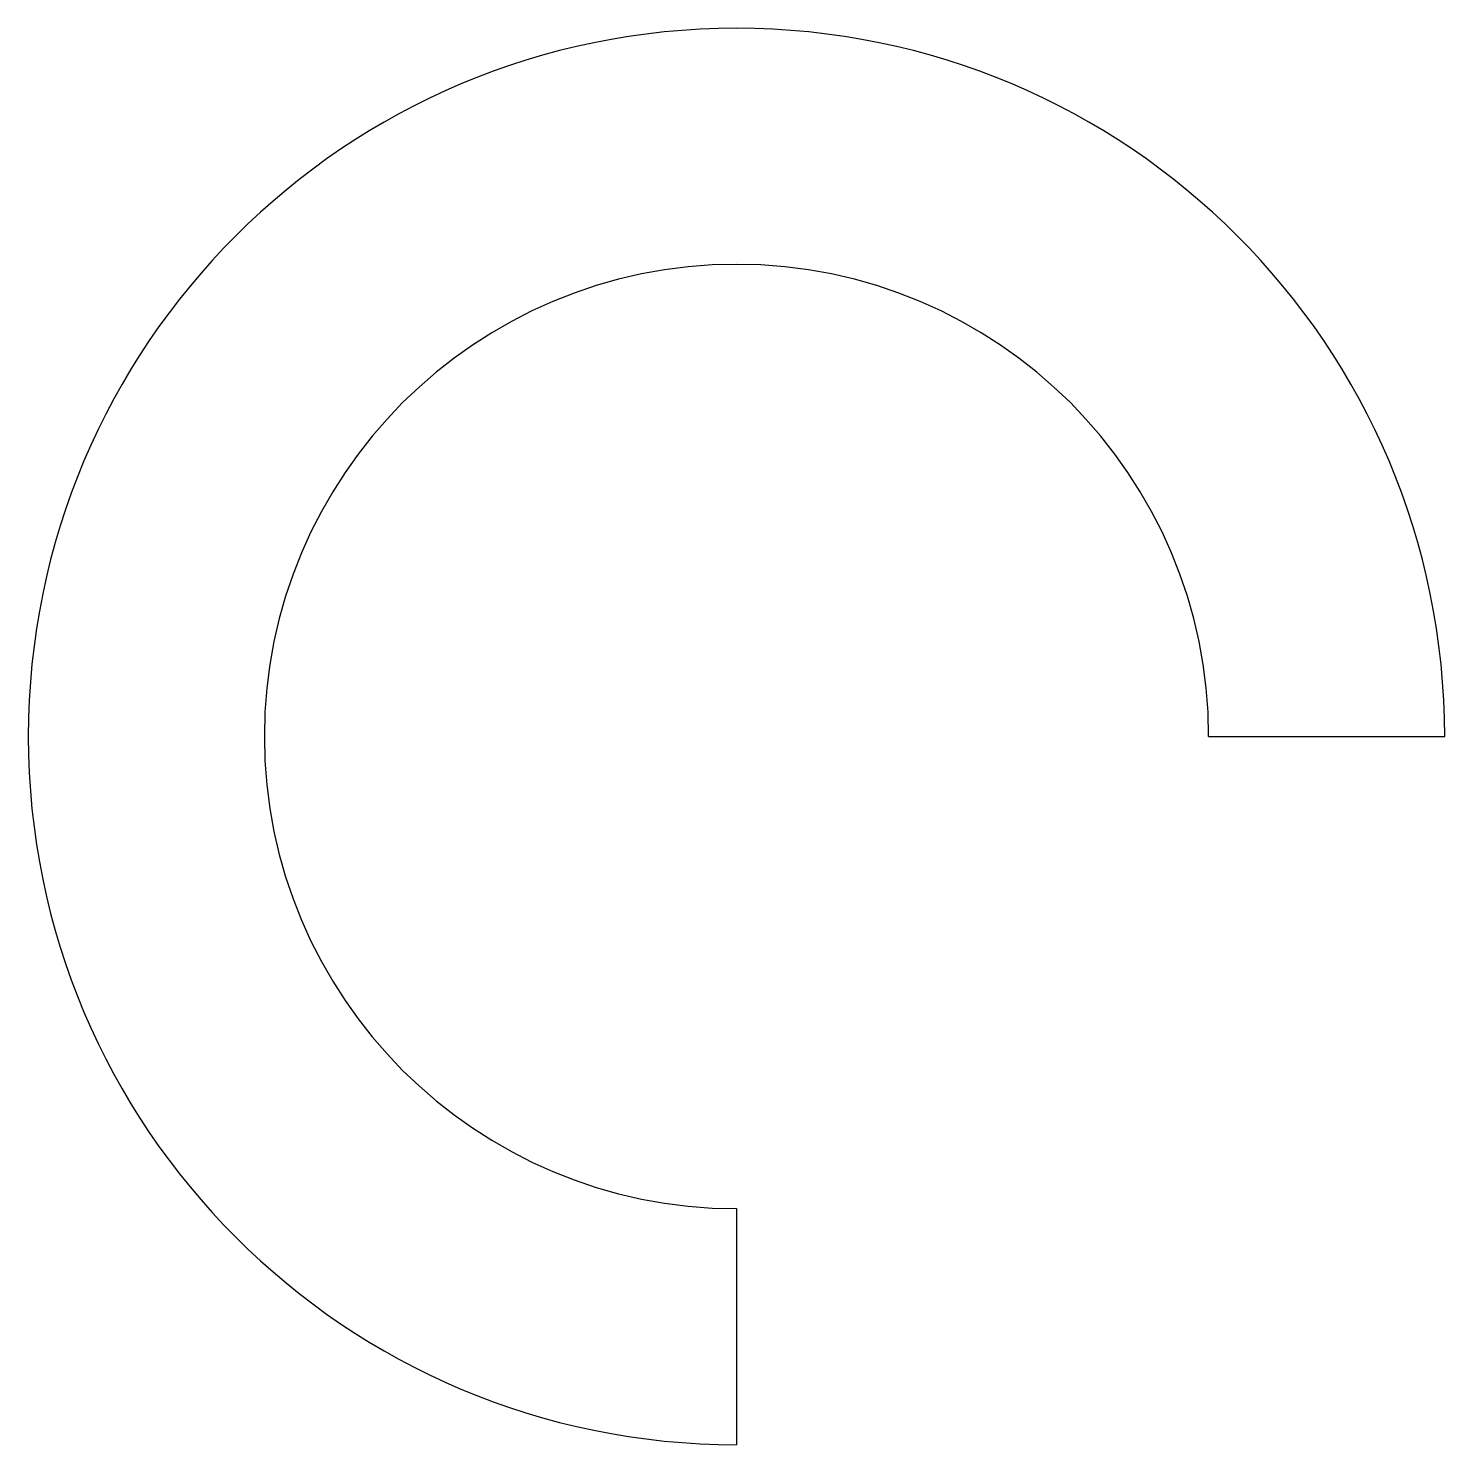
# Model space of a CAD drawing. Header units: metres. Extents: x 0 to 120, y 0 to 120.
import ezdxf

# ---------------------------------------------------------------- set-up
doc = ezdxf.new("R2010")
doc.units = ezdxf.units.M
doc.layers.add('INNER', color=7, linetype='Continuous')
doc.layers.add('OUTER', color=7, linetype='Continuous')

msp = doc.modelspace()

# ---------------------------------------------------------------- linework, layer by layer
at = {"layer": 'INNER'}
msp.add_arc((60, 60), 40, 0, 270, dxfattribs=at)
at = {"layer": 'OUTER'}
for p, q in [((100, 60), (120, 60)), ((60, 20), (60, 0))]:
    msp.add_line(p, q, dxfattribs=at)
msp.add_arc((60, 60), 60, 0, 270, dxfattribs=at)

doc.saveas('drawing.dxf')
